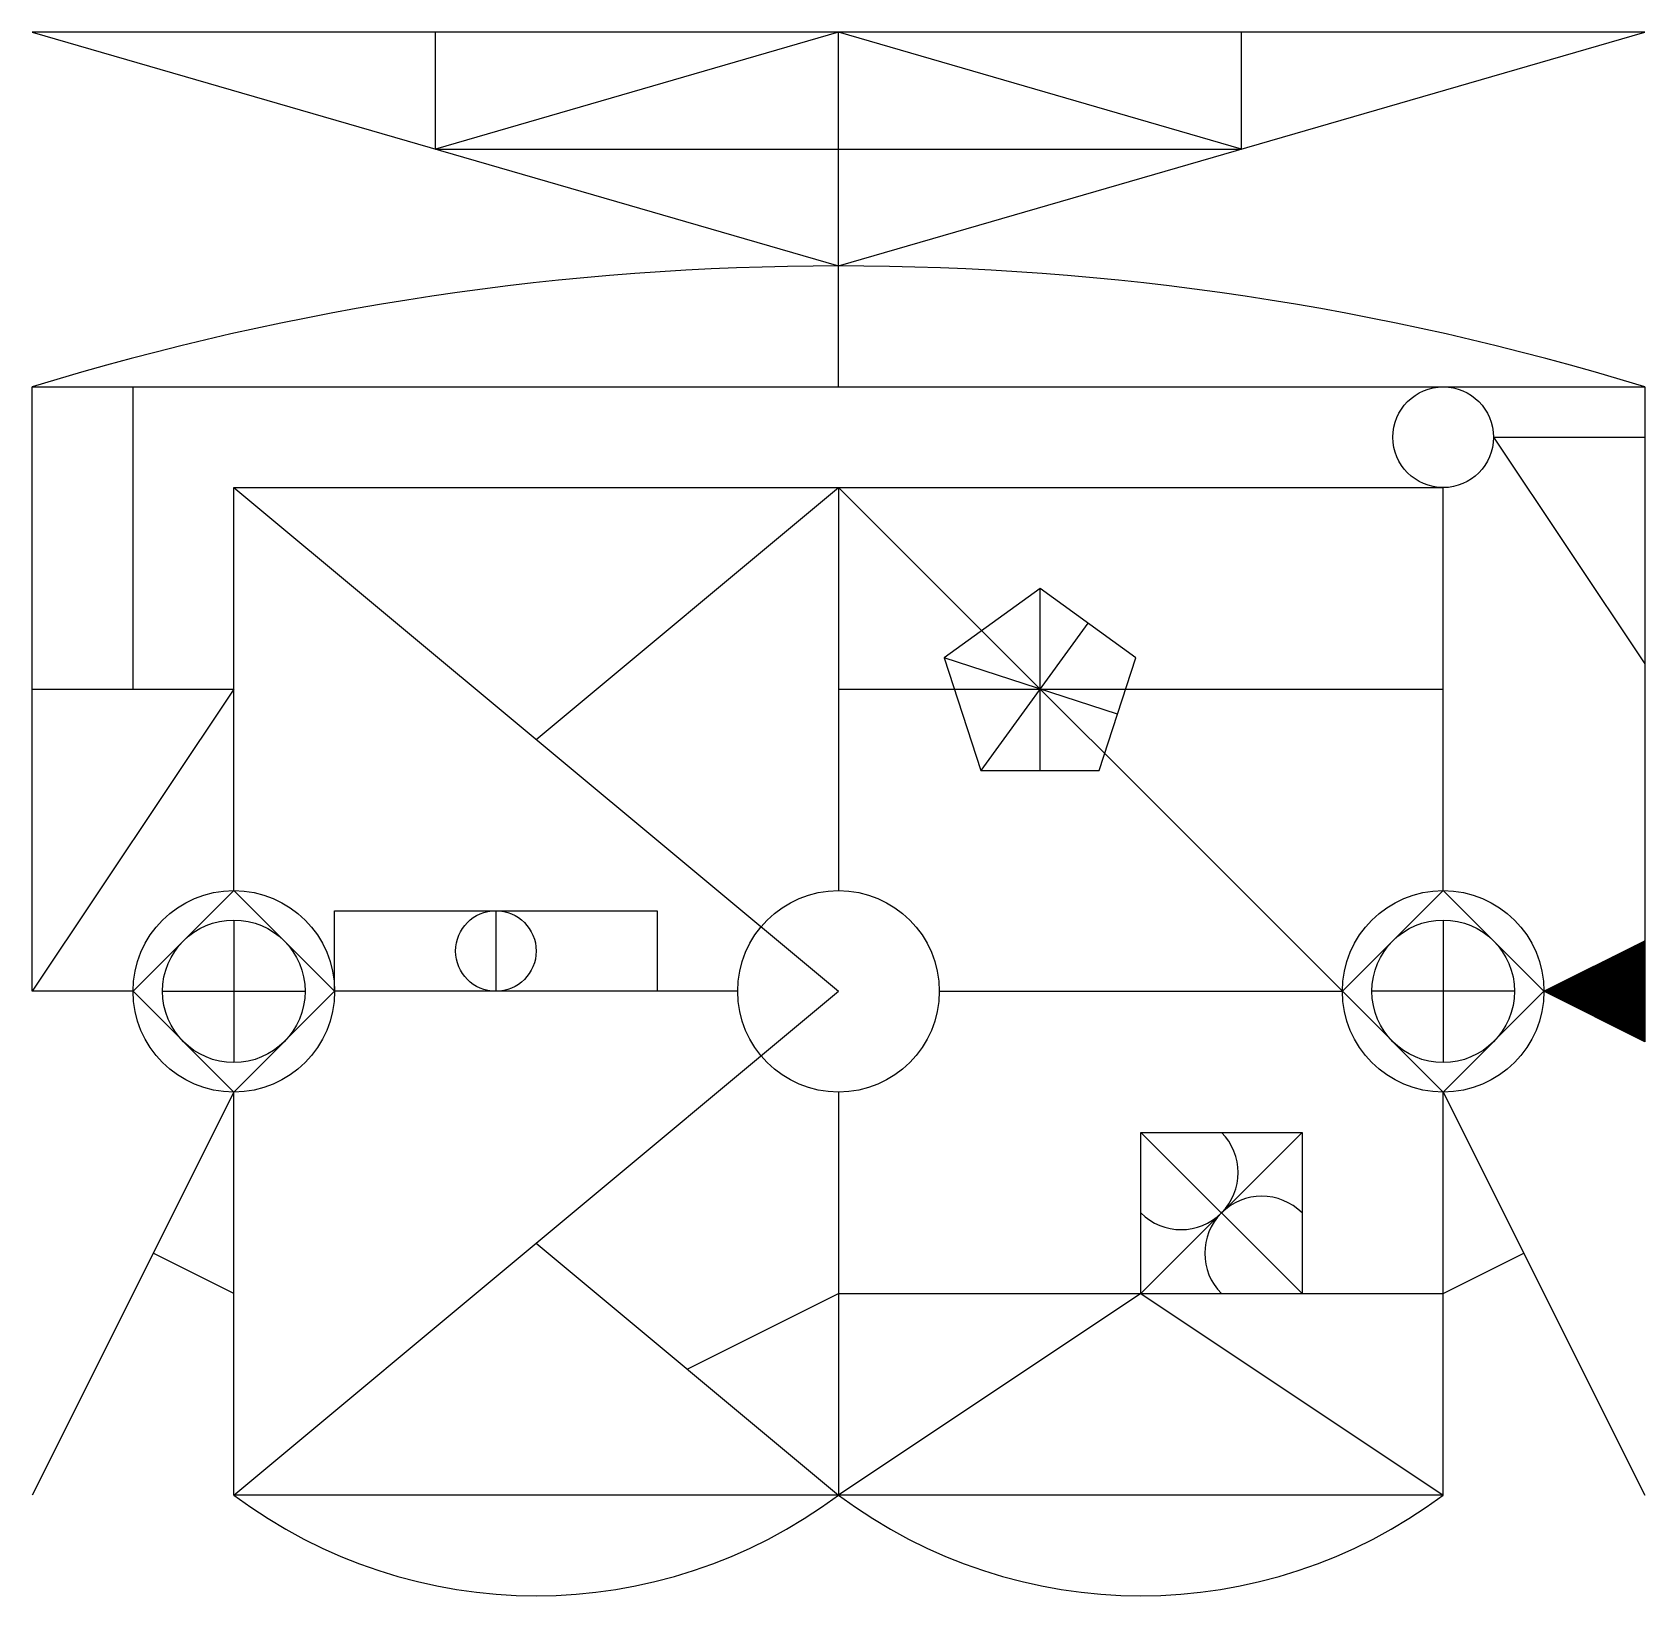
# Model space of a CAD drawing. Header units: inches. Extents: x -50 to 350, y -25 to 363.
import ezdxf

# ---------------------------------------------------------------- set-up
doc = ezdxf.new("R2010")
doc.units = ezdxf.units.IN
doc.header["$MEASUREMENT"] = 0

msp = doc.modelspace()

# ---------------------------------------------------------------- hatches: boundary and pattern name
h = msp.add_hatch()
h.set_pattern_fill('ANSI31', color=256)
h.paths.add_polyline_path([(350, 137.5), (325, 125), (350, 112.5)])

# ---------------------------------------------------------------- linework, layer by layer
for p, q in [((350, 363), (-50, 363)), ((-50, 363), (150, 305)), ((50, 334), (50, 363)), ((150, 363), (50, 334)), ((150, 305), (350, 363)), ((250, 334), (150, 363)), ((150, 305), (150, 363)), ((250, 334), (250, 363)), ((50, 334), (250, 334)), ((150, 275), (150, 305)), ((-50, 200), (-50, 275)), ((-50, 275), (350, 275)), ((-25, 200), (-25, 275)), ((350, 275), (350, 137.5)), ((312.5, 262.5), (350, 262.5)), ((312.5, 262.5), (350, 206.25)), ((0, 150), (0, 250)), ((0, 250), (150, 125)), ((0, 250), (300, 250)), ((75, 187.5), (150, 250)), ((150, 250), (150, 150)), ((150, 250), (275, 125)), ((300, 150), (300, 250)), ((200, 179.77), (200, 225)), ((211.89, 216.36), (185.31, 179.77)), ((219.24, 193.75), (176.22, 207.73)), ((-50, 125), (-50, 200)), ((-50, 200), (0, 200)), ((0, 200), (-50, 125)), ((150, 200), (300, 200)), ((0, 150), (-25, 125)), ((25, 125), (0, 150)), ((275, 125), (300, 150)), ((300, 150), (325, 125)), ((25, 125), (25, 145)), ((25, 145), (105, 145)), ((65, 145), (65, 125)), ((105, 145), (105, 125)), ((0, 142.68), (0, 107.32)), ((300, 142.68), (300, 107.32)), ((325, 125), (350, 137.5)), ((350, 137.5), (350, 112.5)), ((-25, 125), (-50, 125)), ((-25, 125), (0, 100)), ((-17.68, 125), (17.68, 125)), ((0, 100), (25, 125)), ((0, 0), (150, 125)), ((125, 125), (25, 125)), ((175, 125), (275, 125)), ((300, 100), (275, 125)), ((317.68, 125), (282.32, 125)), ((325, 125), (300, 100)), ((350, 112.5), (325, 125)), ((0, 100), (-50, 0)), ((0, 0), (0, 100)), ((150, 100), (150, 0)), ((300, 0), (300, 100)), ((300, 100), (350, 0)), ((225, 50), (225, 90)), ((225, 90), (265, 90)), ((225, 50), (265, 90)), ((225, 90), (265, 50)), ((265, 90), (265, 50)), ((75, 62.5), (150, 0)), ((0, 50), (-20, 60)), ((300, 50), (320, 60)), ((112.5, 31.25), (150, 50)), ((150, 50), (300, 50)), ((225, 50), (150, 0)), ((225, 50), (300, 0)), ((225, 50), (265, 50)), ((300, 0), (0, 0))]:
    msp.add_line(p, q)
msp.add_lwpolyline([(200, 225), (176.22, 207.73), (185.31, 179.77), (214.69, 179.77), (223.78, 207.73)], close=True)
for centre, radius in [((300, 262.5), 12.5), ((0, 125), 25), ((150, 125), 25), ((300, 125), 25), ((65, 135), 10), ((0, 125), 17.68), ((300, 125), 17.68)]:
    msp.add_circle(centre, radius)
for centre, radius, start, end in [((150, -376.67), 681.67, 72.93847, 107.06153), ((235, 80), 14.14, 225, 45), ((255, 60), 14.14, 45, 225), ((225, 100), 125, 233.1301, 306.8699), ((75, 100), 125, 233.1301, 306.8699)]:
    msp.add_arc(centre, radius, start, end)

doc.saveas('drawing.dxf')
